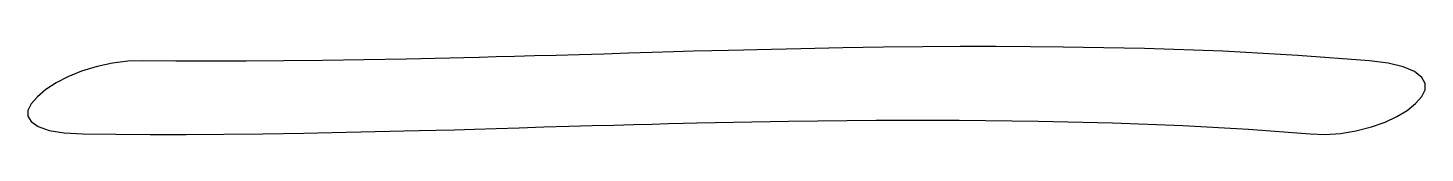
# Model space of a CAD drawing. Extents: x 0.2 to 28.3, y 6.3 to 8.1.
import ezdxf

# ---------------------------------------------------------------- set-up
doc = ezdxf.new("R2010")
doc.units = 0
doc.layers.get('0').update_dxf_attribs({"linetype": 'CONTINUOUS'})

msp = doc.modelspace()

# ---------------------------------------------------------------- linework, layer by layer
at = {"color": 0}
for p, q in [((9.61089, 7.88585), (9.26997, 7.87674)), ((9.98264, 7.89583), (9.61089, 7.88585)), ((10.3852, 7.90668), (9.98264, 7.89583)), ((10.8186, 7.9184), (10.3852, 7.90668)), ((11.2828, 7.93099), (10.8186, 7.9184)), ((11.7778, 7.94444), (11.2828, 7.93099)), ((12.2786, 7.96094), (11.7778, 7.94444)), ((12.7465, 7.97569), (12.2786, 7.96094)), ((13.1814, 7.98872), (12.7465, 7.97569)), ((13.5833, 8), (13.1814, 7.98872)), ((13.9522, 8.00956), (13.5833, 8)), ((14.2882, 8.01736), (13.9522, 8.00956)), ((14.5911, 8.02344), (14.2882, 8.01736)), ((14.8611, 8.02778), (14.5911, 8.02344)), ((15.7443, 8.04997), (14.8611, 8.02778)), ((16.5956, 8.06776), (15.7443, 8.04997)), ((17.4144, 8.08122), (16.5956, 8.06776)), ((18.2014, 8.09033), (17.4144, 8.08122)), ((18.9561, 8.09511), (18.2014, 8.09033)), ((19.6789, 8.09554), (18.9561, 8.09511)), ((20.3693, 8.09164), (19.6789, 8.09554)), ((21.0278, 8.08333), (20.3693, 8.09164)), ((22.6685, 8.05561), (21.0278, 8.08333)), ((24.2431, 8.00006), (22.6685, 8.05561)), ((25.7518, 7.91672), (24.2431, 8.00006)), ((27.1944, 7.80556), (25.7518, 7.91672)), ((1.26389, 7.59722), (0.989583, 7.48703)), ((1.57553, 7.69362), (1.26389, 7.59722)), ((1.88542, 7.76047), (1.57553, 7.69362)), ((2.19358, 7.79779), (1.88542, 7.76047)), ((2.5, 7.80556), (2.19358, 7.79779)), ((3.16162, 7.8004), (2.5, 7.80556)), ((3.85499, 7.79867), (3.16162, 7.8004)), ((4.58003, 7.8004), (3.85499, 7.79867)), ((5.33675, 7.80561), (4.58003, 7.8004)), ((6.12517, 7.81429), (5.33675, 7.80561)), ((6.94526, 7.82644), (6.12517, 7.81429)), ((7.79704, 7.84207), (6.94526, 7.82644)), ((8.68056, 7.86111), (7.79704, 7.84207)), ((8.95985, 7.86849), (8.68056, 7.86111)), ((9.26997, 7.87674), (8.95985, 7.86849)), ((27.5729, 7.75874), (27.1944, 7.80556)), ((27.875, 7.68756), (27.5729, 7.75874)), ((28.1007, 7.59207), (27.875, 7.68756)), ((0.75, 7.36464), (0.545139, 7.23008)), ((0.989583, 7.48703), (0.75, 7.36464)), ((28.25, 7.47222), (28.1007, 7.59207)), ((28.315, 7.35075), (28.25, 7.47222)), ((28.316, 7.22228), (28.315, 7.35075)), ((0.375, 7.08333), (0.247396, 6.9375)), ((0.545139, 7.23008), (0.375, 7.08333)), ((28.125, 6.94444), (28.2525, 7.08686)), ((28.2525, 7.08686), (28.316, 7.22228)), ((0.247396, 6.9375), (0.184028, 6.80556)), ((0.184028, 6.80556), (0.184896, 6.6875)), ((27.75, 6.68061), (27.9549, 6.80561)), ((27.9549, 6.80561), (28.125, 6.94444)), ((0.184896, 6.6875), (0.25, 6.58333)), ((0.25, 6.58333), (0.393229, 6.47922)), ((0.393229, 6.47922), (0.614583, 6.40283)), ((10.0744, 6.45578), (10.5694, 6.47222)), ((10.5694, 6.47222), (11.0733, 6.48574)), ((11.0733, 6.48574), (11.5434, 6.49832)), ((11.5434, 6.49832), (11.9796, 6.51004)), ((11.9796, 6.51004), (12.3819, 6.52089)), ((12.3819, 6.52089), (12.7504, 6.53087)), ((12.7504, 6.53087), (13.0851, 6.53999)), ((13.0851, 6.53999), (13.3858, 6.54824)), ((13.3858, 6.54824), (13.6528, 6.55556)), ((13.6528, 6.55556), (15.5015, 6.59164)), ((15.5015, 6.59164), (17.2629, 6.60943)), ((17.2629, 6.60943), (18.9372, 6.609)), ((18.9372, 6.609), (20.5243, 6.59028)), ((20.5243, 6.59028), (22.024, 6.55339)), ((22.024, 6.55339), (23.4367, 6.49826)), ((23.4367, 6.49826), (24.7619, 6.42492)), ((26.9244, 6.39074), (27.2361, 6.47222)), ((27.2361, 6.47222), (27.5104, 6.5695)), ((27.5104, 6.5695), (27.75, 6.68061)), ((0.614583, 6.40283), (0.914063, 6.35422)), ((0.914063, 6.35422), (1.29167, 6.33333)), ((1.29167, 6.33333), (1.95329, 6.32508)), ((1.95329, 6.32508), (2.64665, 6.32118)), ((2.64665, 6.32118), (3.37169, 6.32161)), ((3.37169, 6.32161), (4.12842, 6.32639)), ((4.12842, 6.32639), (4.91683, 6.3355)), ((4.91683, 6.3355), (5.73693, 6.34896)), ((5.73693, 6.34896), (6.58871, 6.36675)), ((6.58871, 6.36675), (7.47222, 6.38889)), ((7.47222, 6.38889), (7.75151, 6.39328)), ((7.75151, 6.39328), (8.06164, 6.39936)), ((8.06164, 6.39936), (8.40256, 6.40717)), ((8.40256, 6.40717), (8.77431, 6.41672)), ((8.77431, 6.41672), (9.17686, 6.428)), ((9.17686, 6.428), (9.61025, 6.44103)), ((9.61025, 6.44103), (10.0744, 6.45578)), ((24.7619, 6.42492), (26, 6.33333)), ((26, 6.33333), (26.3064, 6.32129)), ((26.3064, 6.32129), (26.6146, 6.34039)), ((26.6146, 6.34039), (26.9244, 6.39074))]:
    msp.add_line(p, q, dxfattribs=at)

doc.saveas('drawing.dxf')
